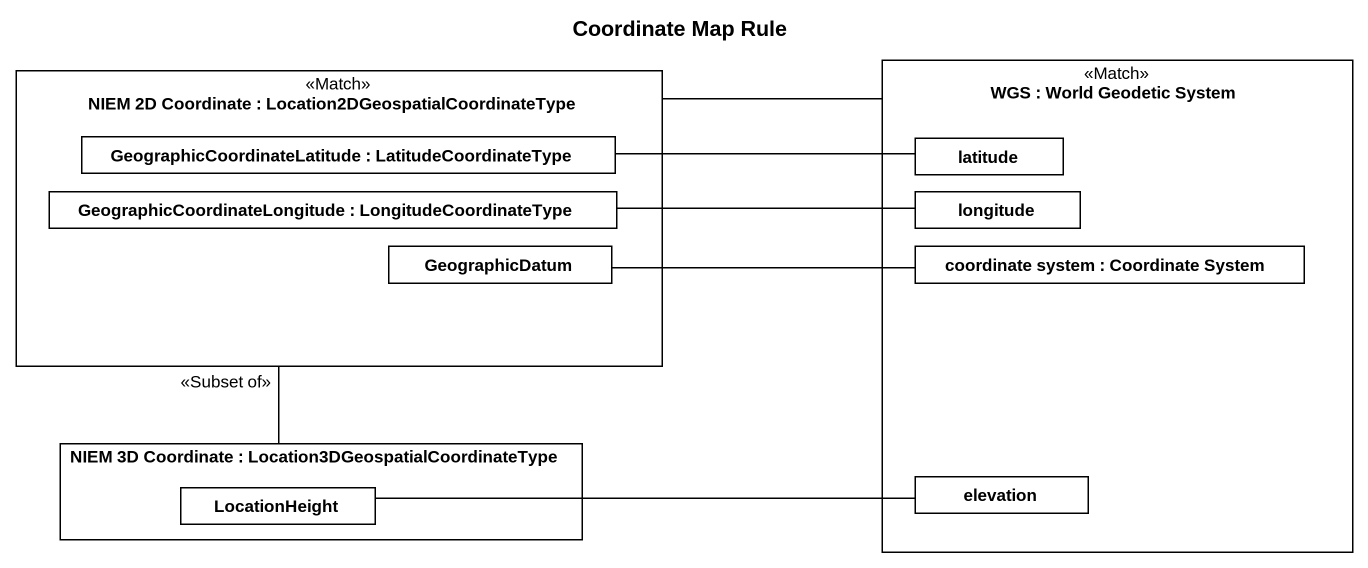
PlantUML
@startuml
title Coordinate Map Rule
rectangle "NIEM 2D Coordinate : Location2DGeospatialCoordinateType" as NIEM_2D_Coordinate <<Match>> {
  rectangle "GeographicCoordinateLatitude : LatitudeCoordinateType" as GeographicCoordinateLatitude
  rectangle "GeographicCoordinateLongitude : LongitudeCoordinateType" as GeographicCoordinateLongitud
  rectangle GeographicDatum
}
rectangle "WGS : World Geodetic System" as WGS <<Match>> {
  rectangle latitude
  rectangle longitude
  rectangle "coordinate system : Coordinate System" as coordinate_system
  rectangle elevation
}
rectangle "NIEM 3D Coordinate : Location3DGeospatialCoordinateType" as NIEM_3D_Coordinate {
  rectangle LocationHeight
}
NIEM_2D_Coordinate -right- WGS
GeographicCoordinateLatitude -right- latitude
GeographicCoordinateLongitud -right- longitude
GeographicDatum -right- coordinate_system
NIEM_3D_Coordinate -up- "<<Subset of>>" NIEM_2D_Coordinate
LocationHeight -right- elevation
@enduml
